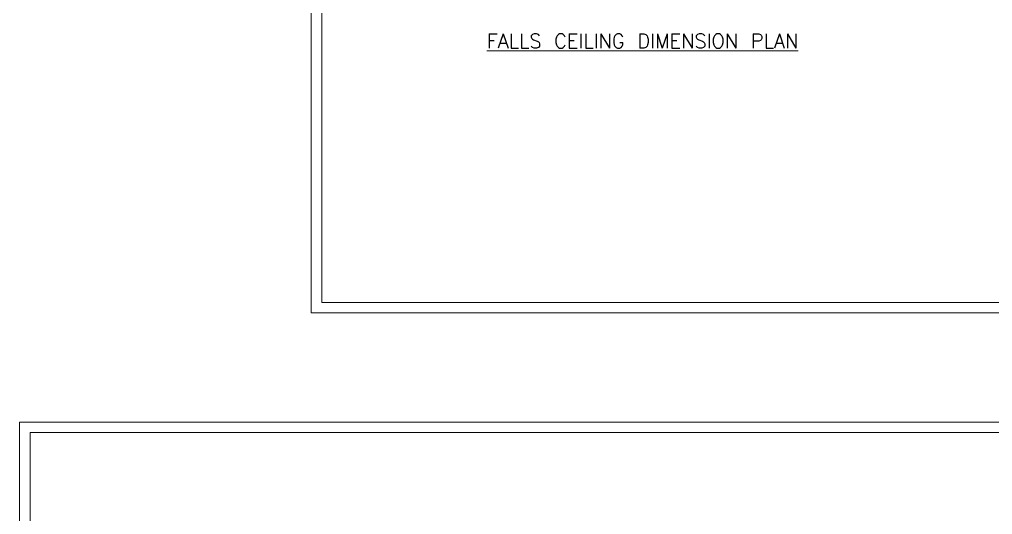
# Model space of a CAD drawing. Header units: inches. Extents: x 111501 to 134888, y 46021 to 52102.
# Drawn here: x 117744 to 118567, y 46732 to 47151 of the extents above; entities that cross this region are included whole.
import ezdxf

# ---------------------------------------------------------------- set-up
doc = ezdxf.new("R2010")
doc.units = ezdxf.units.IN
doc.header["$MEASUREMENT"] = 0
doc.layers.add('SHEET', color=7, linetype='Continuous', lineweight=30)
doc.layers.add('text1', color=7, linetype='Continuous', lineweight=0)
doc.styles.get("Standard").update_dxf_attribs({"font": 'txt.shx', "height": 6})

msp = doc.modelspace()

# ---------------------------------------------------------------- linework, layer by layer
at = {"layer": 'SHEET', "color": 0, "lineweight": 5, "ltscale": 25}
for points in [[(117990.52, 46902.66), (119292.45, 46902.66), (119292.45, 48725.76), (117990.52, 48725.76)], [(117999.45, 46911.58), (119283.53, 46911.58), (119283.53, 48716.84), (117999.45, 48716.84)], [(117743.69, 46049.32), (119380.37, 46049.32), (119380.37, 46810.28), (117743.69, 46810.28)], [(117752.61, 46058.25), (119371.45, 46058.25), (119371.45, 46801.35), (117752.61, 46801.35)]]:
    msp.add_lwpolyline(points, close=True, dxfattribs=at)

# ---------------------------------------------------------------- texts
at = {"layer": 'text1', "color": 0, "insert": (118138.92, 47138.68), "char_height": 12, "width": 318.552, "attachment_point": 1}
msp.add_mtext('{\\LFALLS CEILING DIMENSION PLAN}', dxfattribs=at)

doc.saveas('drawing.dxf')
